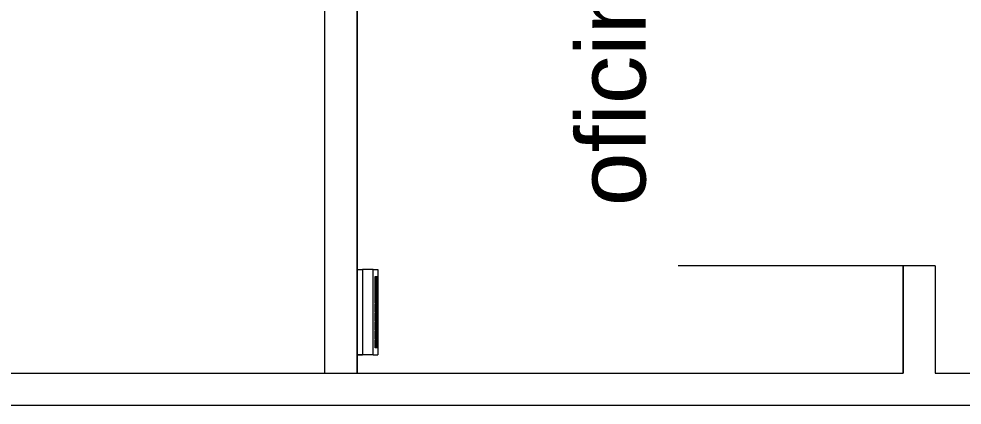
# Model space of a CAD drawing. Header units: millimetres. Extents: x -461 to 1315, y -154 to 152.
# Drawn here: x -294.191 to -289.786, y -154.113 to -152.309 of the extents above; entities that cross this region are included whole.
import ezdxf

# ---------------------------------------------------------------- set-up
doc = ezdxf.new("R2010")
doc.units = ezdxf.units.MM
for name, color, linetype, lineweight in [('A-DOOR', 251, 'Continuous', 13), ('A-WALL', 253, 'Continuous', 15), ('E-LITE', 40, 'Continuous', 13)]:
    doc.layers.add(name, color=color, linetype=linetype, lineweight=lineweight)
doc.styles.get("Standard").update_dxf_attribs({"font": 'arial.ttf'})

# ---------------------------------------------------------------- blocks, each defined once
blk = doc.blocks.new('*U143')
at = {"layer": 'E-LITE'}
for p, q in [((1106.4, 1404.11), (1186.52, 1404.11)), ((1106.4, 1399.76), (1106.4, 1404.11)), ((1186.52, 1399.76), (1106.4, 1399.76)), ((1106.4, 1399.76), (1106.4, 1389.94)), ((1112.99, 1403.75), (1120.98, 1403.75)), ((1112.99, 1403.22), (1112.99, 1403.75)), ((1120.98, 1403.22), (1112.99, 1403.22)), ((1112.99, 1403.02), (1120.98, 1403.02)), ((1112.99, 1402.49), (1112.99, 1403.02)), ((1120.98, 1402.49), (1112.99, 1402.49)), ((1112.99, 1402.29), (1120.98, 1402.29)), ((1112.99, 1401.76), (1112.99, 1402.29)), ((1120.98, 1401.76), (1112.99, 1401.76)), ((1120.98, 1403.75), (1120.98, 1403.22)), ((1120.98, 1403.02), (1120.98, 1402.49)), ((1120.98, 1402.29), (1120.98, 1401.76)), ((1121.41, 1403.75), (1129.4, 1403.75)), ((1121.41, 1403.22), (1121.41, 1403.75)), ((1129.4, 1403.22), (1121.41, 1403.22)), ((1121.41, 1403.02), (1129.4, 1403.02)), ((1121.41, 1402.49), (1121.41, 1403.02)), ((1129.4, 1402.49), (1121.41, 1402.49)), ((1121.41, 1402.29), (1129.4, 1402.29)), ((1121.41, 1401.76), (1121.41, 1402.29)), ((1129.4, 1401.76), (1121.41, 1401.76)), ((1129.4, 1403.75), (1129.4, 1403.22)), ((1129.4, 1403.02), (1129.4, 1402.49)), ((1129.4, 1402.29), (1129.4, 1401.76)), ((1129.83, 1403.75), (1137.82, 1403.75)), ((1129.83, 1403.22), (1129.83, 1403.75)), ((1137.82, 1403.22), (1129.83, 1403.22)), ((1129.83, 1403.02), (1137.82, 1403.02)), ((1129.83, 1402.49), (1129.83, 1403.02)), ((1137.82, 1402.49), (1129.83, 1402.49)), ((1129.83, 1402.29), (1137.82, 1402.29)), ((1129.83, 1401.76), (1129.83, 1402.29)), ((1137.82, 1401.76), (1129.83, 1401.76)), ((1137.82, 1403.75), (1137.82, 1403.22)), ((1137.82, 1403.02), (1137.82, 1402.49)), ((1137.82, 1402.29), (1137.82, 1401.76)), ((1138.25, 1403.75), (1146.24, 1403.75)), ((1138.25, 1403.22), (1138.25, 1403.75)), ((1146.24, 1403.22), (1138.25, 1403.22)), ((1138.25, 1403.02), (1146.24, 1403.02)), ((1138.25, 1402.49), (1138.25, 1403.02)), ((1146.24, 1402.49), (1138.25, 1402.49)), ((1138.25, 1402.29), (1146.24, 1402.29)), ((1138.25, 1401.76), (1138.25, 1402.29)), ((1146.24, 1401.76), (1138.25, 1401.76)), ((1146.24, 1403.75), (1146.24, 1403.22)), ((1146.24, 1403.02), (1146.24, 1402.49)), ((1146.24, 1402.29), (1146.24, 1401.76)), ((1146.68, 1403.22), (1146.68, 1403.75)), ((1146.68, 1403.75), (1154.67, 1403.75)), ((1154.67, 1403.22), (1146.68, 1403.22)), ((1146.68, 1402.49), (1146.68, 1403.02)), ((1146.68, 1403.02), (1154.67, 1403.02)), ((1154.67, 1402.49), (1146.68, 1402.49)), ((1146.68, 1401.76), (1146.68, 1402.29)), ((1146.68, 1402.29), (1154.67, 1402.29)), ((1154.67, 1401.76), (1146.68, 1401.76)), ((1154.67, 1403.75), (1154.67, 1403.22)), ((1154.67, 1403.02), (1154.67, 1402.49)), ((1154.67, 1402.29), (1154.67, 1401.76)), ((1155.1, 1403.22), (1155.1, 1403.75)), ((1155.1, 1403.75), (1163.09, 1403.75)), ((1163.09, 1403.22), (1155.1, 1403.22)), ((1155.1, 1402.49), (1155.1, 1403.02)), ((1155.1, 1403.02), (1163.09, 1403.02)), ((1163.09, 1402.49), (1155.1, 1402.49)), ((1155.1, 1401.76), (1155.1, 1402.29)), ((1155.1, 1402.29), (1163.09, 1402.29)), ((1163.09, 1401.76), (1155.1, 1401.76)), ((1163.09, 1403.75), (1163.09, 1403.22)), ((1163.09, 1403.02), (1163.09, 1402.49)), ((1163.09, 1402.29), (1163.09, 1401.76)), ((1163.52, 1403.22), (1163.52, 1403.75)), ((1163.52, 1403.75), (1171.51, 1403.75)), ((1171.51, 1403.22), (1163.52, 1403.22)), ((1163.52, 1402.49), (1163.52, 1403.02)), ((1163.52, 1403.02), (1171.51, 1403.02)), ((1171.51, 1402.49), (1163.52, 1402.49)), ((1163.52, 1401.76), (1163.52, 1402.29)), ((1163.52, 1402.29), (1171.51, 1402.29)), ((1171.51, 1401.76), (1163.52, 1401.76)), ((1171.51, 1403.75), (1171.51, 1403.22)), ((1171.51, 1403.02), (1171.51, 1402.49)), ((1171.51, 1402.29), (1171.51, 1401.76)), ((1171.94, 1403.22), (1171.94, 1403.75)), ((1171.94, 1403.75), (1179.93, 1403.75)), ((1179.93, 1403.22), (1171.94, 1403.22)), ((1171.94, 1402.49), (1171.94, 1403.02)), ((1171.94, 1403.02), (1179.93, 1403.02)), ((1179.93, 1402.49), (1171.94, 1402.49)), ((1171.94, 1401.76), (1171.94, 1402.29)), ((1171.94, 1402.29), (1179.93, 1402.29)), ((1179.93, 1401.76), (1171.94, 1401.76)), ((1179.93, 1403.75), (1179.93, 1403.22)), ((1179.93, 1403.02), (1179.93, 1402.49)), ((1179.93, 1402.29), (1179.93, 1401.76)), ((1186.52, 1399.76), (1186.52, 1404.11)), ((1186.52, 1399.76), (1186.52, 1389.94)), ((1106.4, 1389.94), (1106.45, 1389.94)), ((1106.4, 1384.99), (1106.4, 1389.94)), ((1106.45, 1389.94), (1186.47, 1389.94)), ((1106.45, 1384.99), (1106.45, 1389.94)), ((1186.47, 1389.94), (1186.52, 1389.94)), ((1186.47, 1389.94), (1186.47, 1384.99)), ((1186.52, 1384.99), (1186.52, 1389.94)), ((1106.4, 1384.99), (1106.45, 1384.99)), ((1106.4, 1384.73), (1106.4, 1384.99)), ((1106.45, 1384.73), (1106.4, 1384.73)), ((1106.45, 1384.73), (1106.45, 1384.99)), ((1106.45, 1384.73), (1186.47, 1384.73)), ((1186.47, 1384.99), (1186.52, 1384.99)), ((1186.47, 1384.73), (1186.47, 1384.99)), ((1186.52, 1384.73), (1186.47, 1384.73)), ((1186.52, 1384.99), (1186.52, 1384.73))]:
    blk.add_line(p, q, dxfattribs=at)

msp = doc.modelspace()

# ---------------------------------------------------------------- linework, layer by layer
at = {"layer": 'A-DOOR'}
msp.add_line((-289.9114, -153.4628), (-291.1114, -153.4628), dxfattribs=at)
at = {"layer": 'A-WALL'}
for p, q in [((-292.7614, -153.9628), (-292.7614, -143.9628)), ((-292.6114, -153.9628), (-292.6114, -149.5628)), ((-292.6114, -151.9628), (-292.6114, -153.9628)), ((-290.0614, -153.9628), (-290.0614, -153.4628)), ((-290.0614, -153.4628), (-290.0614, -153.9628)), ((-289.9114, -153.4628), (-290.0614, -153.4628)), ((-289.9114, -153.4628), (-289.9114, -153.9628)), ((-311.2484, -153.9628), (-290.0614, -153.9628)), ((-292.6114, -153.9628), (-290.0614, -153.9628)), ((-289.9114, -153.9628), (-289.8614, -153.9628)), ((-289.8614, -153.9628), (-288.6614, -153.9628)), ((-319.6114, -154.1128), (-289.8614, -154.1128)), ((-319.6114, -154.1128), (-289.8614, -154.1128)), ((-289.8614, -154.1128), (-288.6614, -154.1128))]:
    msp.add_line(p, q, dxfattribs=at)

# ---------------------------------------------------------------- block references
at = {"layer": 'E-LITE', "xscale": 0.004982751380907579, "yscale": 0.004982751380907579, "zscale": 0.004982751380907579, "rotation": 270}
msp.add_blockref('*U143', (-299.5112, -147.9664), dxfattribs=at)

# ---------------------------------------------------------------- texts
at = {"layer": 'A-WALL', "insert": (-291.587, -153.1838), "char_height": 0.32305, "attachment_point": 1, "rotation": 90}
msp.add_mtext_dynamic_manual_height_columns('oficina 2', width=1.931727, gutter_width=1.6153, heights=[0], dxfattribs=at)

doc.saveas('drawing.dxf')
